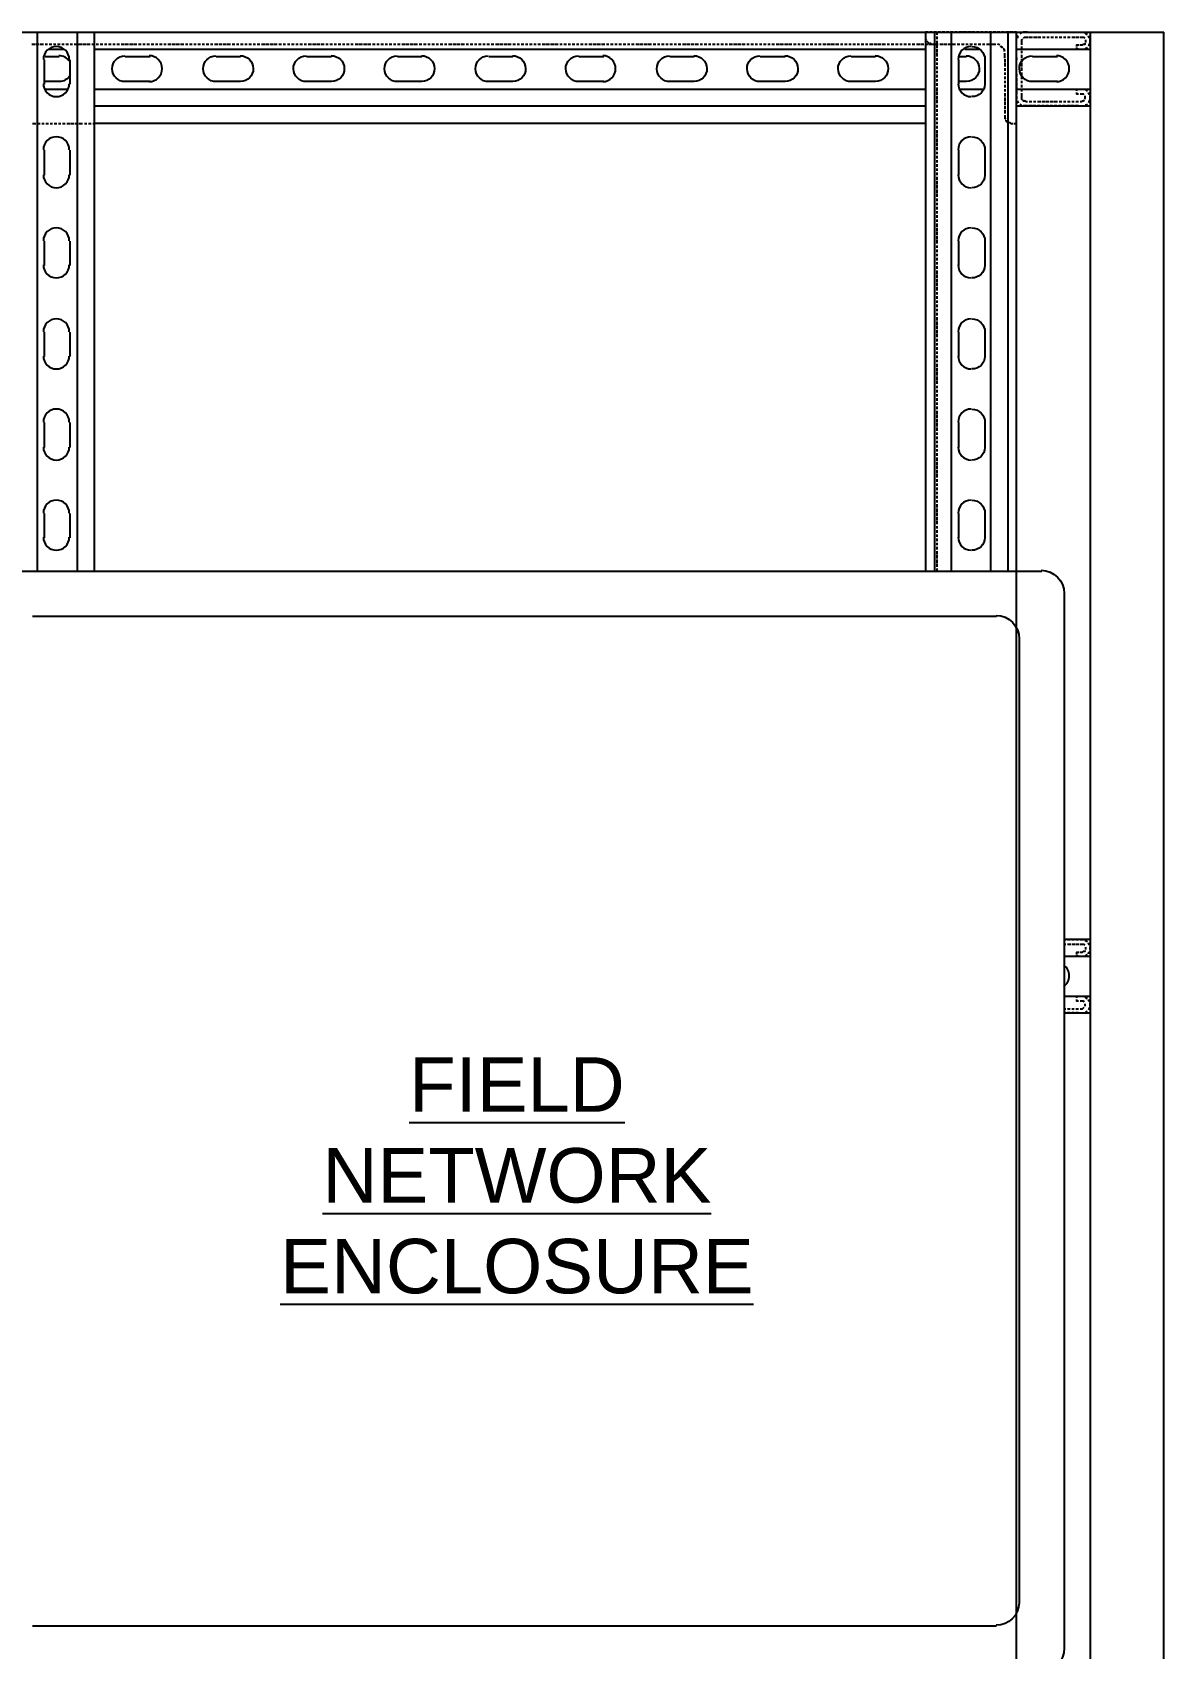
# Model space of a CAD drawing. Header units: feet. Extents: x -159 to 1687, y -48 to 1556.
# Drawn here: x 1250.86 to 1275.79, y 1051.6 to 1087.22 of the extents above; entities that cross this region are included whole.
import ezdxf

# ---------------------------------------------------------------- set-up
doc = ezdxf.new("R2010")
doc.units = ezdxf.units.FT
doc.header["$MEASUREMENT"] = 0
for name, color, linetype in [('G-ANNO-TEXT', 1, 'Continuous'), ('PDF8_LP_OBJ-Hidden', 7, 'Continuous'), ('PDF8_LP_OBJ-Misc', 7, 'Continuous')]:
    doc.layers.add(name, color=color, linetype=linetype)
doc.styles.add('NEI-A', font='arial.ttf')

msp = doc.modelspace()

# ---------------------------------------------------------------- linework, layer by layer
at = {"layer": 'PDF8_LP_OBJ-Hidden', "lineweight": 25}
for points in [[(1270.60087, 1087.22148), (1270.54564, 1087.22148), (1270.54564, 1087.16625)], [(1270.69291, 1087.22148), (1270.63769, 1087.22148)], [(1270.78496, 1087.22148), (1270.72973, 1087.22148)], [(1270.80337, 1087.16625), (1270.80337, 1087.22148)], [(1270.87701, 1087.22148), (1270.82178, 1087.22148)], [(1270.96906, 1087.22148), (1270.91383, 1087.22148)], [(1271.0611, 1087.22148), (1271.00587, 1087.22148)], [(1271.15315, 1087.22148), (1271.09792, 1087.22148)], [(1271.2452, 1087.22148), (1271.18997, 1087.22148)], [(1271.35565, 1087.22148), (1271.28202, 1087.22148)], [(1271.4477, 1087.22148), (1271.37406, 1087.22148)], [(1271.53975, 1087.22148), (1271.46611, 1087.22148)], [(1271.6318, 1087.22148), (1271.55816, 1087.22148)], [(1271.72384, 1087.22148), (1271.66861, 1087.22148)], [(1271.81589, 1087.22148), (1271.76066, 1087.22148)], [(1271.90794, 1087.22148), (1271.85271, 1087.22148)], [(1271.99998, 1087.22148), (1271.94476, 1087.22148)], [(1272.09203, 1087.22148), (1272.0368, 1087.22148)], [(1272.18408, 1087.22148), (1272.12885, 1087.22148)], [(1272.27613, 1087.22148), (1272.2209, 1087.22148)], [(1272.38658, 1087.22148), (1272.31294, 1087.22148)], [(1272.47863, 1087.22148), (1272.40499, 1087.22148)], [(1272.55227, 1087.16625), (1272.55227, 1087.22148), (1272.49704, 1087.22148)], [(1272.66272, 1087.20307), (1272.64431, 1087.20307), (1272.6259, 1087.18466)], [(1272.79159, 1087.22148), (1272.69954, 1087.22148)], [(1272.81, 1087.22148), (1272.88364, 1087.22148)], [(1272.90205, 1087.22148), (1272.97568, 1087.22148)], [(1273.0125, 1087.22148), (1273.06773, 1087.22148)], [(1273.10455, 1087.22148), (1273.15978, 1087.22148)], [(1273.1966, 1087.22148), (1273.25182, 1087.22148)], [(1273.28864, 1087.22148), (1273.34387, 1087.22148)], [(1273.38069, 1087.22148), (1273.43592, 1087.22148)], [(1273.47274, 1087.22148), (1273.52797, 1087.22148)], [(1273.56478, 1087.22148), (1273.62001, 1087.22148)], [(1273.65683, 1087.22148), (1273.73047, 1087.22148)], [(1273.74888, 1087.22148), (1273.82252, 1087.22148)], [(1273.84093, 1087.22148), (1273.91456, 1087.22148)], [(1273.93297, 1087.22148), (1274.02502, 1087.22148)], [(1274.11707, 1087.16625), (1274.08025, 1087.18466), (1274.06184, 1087.20307)], [(1250.84755, 1086.96375), (1250.92119, 1086.96375)], [(1250.9396, 1086.96375), (1251.01324, 1086.96375)], [(1251.03165, 1086.96375), (1251.10529, 1086.96375)], [(1251.1421, 1086.96375), (1251.19733, 1086.96375)], [(1251.23415, 1086.96375), (1251.28938, 1086.96375)], [(1251.3262, 1086.96375), (1251.38143, 1086.96375)], [(1251.41825, 1086.96375), (1251.47347, 1086.96375)], [(1251.51029, 1086.96375), (1251.56552, 1086.96375)], [(1251.60234, 1086.96375), (1251.65757, 1086.96375)], [(1251.69439, 1086.96375), (1251.74962, 1086.96375)], [(1251.78643, 1086.96375), (1251.86007, 1086.96375)], [(1251.87848, 1086.96375), (1251.95212, 1086.96375)], [(1251.97053, 1086.96375), (1252.04417, 1086.96375)], [(1252.06258, 1086.96375), (1252.13621, 1086.96375)], [(1252.17303, 1086.96375), (1252.22826, 1086.96375)], [(1252.26508, 1086.96375), (1252.32031, 1086.96375)], [(1252.35713, 1086.96375), (1252.41236, 1086.96375)], [(1252.44917, 1086.96375), (1252.5044, 1086.96375)], [(1252.54122, 1086.96375), (1252.59645, 1086.96375)], [(1252.63327, 1086.96375), (1252.6885, 1086.96375)], [(1252.72532, 1086.96375), (1252.78054, 1086.96375)], [(1252.81736, 1086.96375), (1252.891, 1086.96375)], [(1252.90941, 1086.96375), (1252.98305, 1086.96375)], [(1253.00146, 1086.96375), (1253.07509, 1086.96375)], [(1253.0935, 1086.96375), (1253.16714, 1086.96375)], [(1253.20396, 1086.96375), (1253.25919, 1086.96375)], [(1253.29601, 1086.96375), (1253.35124, 1086.96375)], [(1253.38805, 1086.96375), (1253.44328, 1086.96375)], [(1253.4801, 1086.96375), (1253.53533, 1086.96375)], [(1253.57215, 1086.96375), (1253.62738, 1086.96375)], [(1253.6642, 1086.96375), (1253.71942, 1086.96375)], [(1253.75624, 1086.96375), (1253.81147, 1086.96375)], [(1253.84829, 1086.96375), (1253.92193, 1086.96375)], [(1253.94034, 1086.96375), (1254.01398, 1086.96375)], [(1254.03238, 1086.96375), (1254.10602, 1086.96375)], [(1254.12443, 1086.96375), (1254.19807, 1086.96375)], [(1254.23489, 1086.96375), (1254.29012, 1086.96375)], [(1254.32694, 1086.96375), (1254.38216, 1086.96375)], [(1254.41898, 1086.96375), (1254.47421, 1086.96375)], [(1254.51103, 1086.96375), (1254.56626, 1086.96375)], [(1254.60308, 1086.96375), (1254.65831, 1086.96375)], [(1254.69512, 1086.96375), (1254.75035, 1086.96375)], [(1254.78717, 1086.96375), (1254.8424, 1086.96375)], [(1254.87922, 1086.96375), (1254.95286, 1086.96375)], [(1254.97127, 1086.96375), (1255.0449, 1086.96375)], [(1255.06331, 1086.96375), (1255.13695, 1086.96375)], [(1255.15536, 1086.96375), (1255.229, 1086.96375)], [(1255.26582, 1086.96375), (1255.32104, 1086.96375)], [(1255.35786, 1086.96375), (1255.41309, 1086.96375)], [(1255.44991, 1086.96375), (1255.50514, 1086.96375)], [(1255.54196, 1086.96375), (1255.59719, 1086.96375)], [(1255.634, 1086.96375), (1255.68923, 1086.96375)], [(1255.72605, 1086.96375), (1255.78128, 1086.96375)], [(1255.8181, 1086.96375), (1255.87333, 1086.96375)], [(1255.91015, 1086.96375), (1255.98378, 1086.96375)], [(1256.00219, 1086.96375), (1256.07583, 1086.96375)], [(1256.09424, 1086.96375), (1256.16788, 1086.96375)], [(1256.18629, 1086.96375), (1256.25993, 1086.96375)], [(1256.29674, 1086.96375), (1256.35197, 1086.96375)], [(1256.38879, 1086.96375), (1256.44402, 1086.96375)], [(1256.48084, 1086.96375), (1256.53607, 1086.96375)], [(1256.57289, 1086.96375), (1256.62811, 1086.96375)], [(1256.66493, 1086.96375), (1256.72016, 1086.96375)], [(1256.75698, 1086.96375), (1256.81221, 1086.96375)], [(1256.84903, 1086.96375), (1256.90426, 1086.96375)], [(1256.94107, 1086.96375), (1257.01471, 1086.96375)], [(1257.03312, 1086.96375), (1257.10676, 1086.96375)], [(1257.12517, 1086.96375), (1257.19881, 1086.96375)], [(1257.21722, 1086.96375), (1257.29085, 1086.96375)], [(1257.32767, 1086.96375), (1257.3829, 1086.96375)], [(1257.41972, 1086.96375), (1257.47495, 1086.96375)], [(1257.51177, 1086.96375), (1257.56699, 1086.96375)], [(1257.60381, 1086.96375), (1257.65904, 1086.96375)], [(1257.69586, 1086.96375), (1257.75109, 1086.96375)], [(1257.78791, 1086.96375), (1257.84314, 1086.96375)], [(1257.87995, 1086.96375), (1257.93518, 1086.96375)], [(1257.972, 1086.96375), (1258.04564, 1086.96375)], [(1258.06405, 1086.96375), (1258.13769, 1086.96375)], [(1258.1561, 1086.96375), (1258.22973, 1086.96375)], [(1258.24814, 1086.96375), (1258.32178, 1086.96375)], [(1258.3586, 1086.96375), (1258.41383, 1086.96375)], [(1258.45065, 1086.96375), (1258.50588, 1086.96375)], [(1258.54269, 1086.96375), (1258.59792, 1086.96375)], [(1258.63474, 1086.96375), (1258.68997, 1086.96375)], [(1258.72679, 1086.96375), (1258.78202, 1086.96375)], [(1258.81884, 1086.96375), (1258.87406, 1086.96375)], [(1258.91088, 1086.96375), (1258.96611, 1086.96375)], [(1259.00293, 1086.96375), (1259.07657, 1086.96375)], [(1259.09498, 1086.96375), (1259.16861, 1086.96375)], [(1259.18702, 1086.96375), (1259.26066, 1086.96375)], [(1259.27907, 1086.96375), (1259.35271, 1086.96375)], [(1259.38953, 1086.96375), (1259.44476, 1086.96375)], [(1259.48157, 1086.96375), (1259.5368, 1086.96375)], [(1259.57362, 1086.96375), (1259.62885, 1086.96375)], [(1259.66567, 1086.96375), (1259.7209, 1086.96375)], [(1259.75772, 1086.96375), (1259.81294, 1086.96375)], [(1259.84976, 1086.96375), (1259.90499, 1086.96375)], [(1259.94181, 1086.96375), (1259.99704, 1086.96375)], [(1260.03386, 1086.96375), (1260.10749, 1086.96375)], [(1260.1259, 1086.96375), (1260.19954, 1086.96375)], [(1260.21795, 1086.96375), (1260.29159, 1086.96375)], [(1260.31, 1086.96375), (1260.38364, 1086.96375)], [(1260.42046, 1086.96375), (1260.47568, 1086.96375)], [(1260.5125, 1086.96375), (1260.56773, 1086.96375)], [(1260.60455, 1086.96375), (1260.65978, 1086.96375)], [(1260.6966, 1086.96375), (1260.75182, 1086.96375)], [(1260.78864, 1086.96375), (1260.84387, 1086.96375)], [(1260.88069, 1086.96375), (1260.93592, 1086.96375)], [(1260.97274, 1086.96375), (1261.02797, 1086.96375)], [(1261.06479, 1086.96375), (1261.13842, 1086.96375)], [(1261.15683, 1086.96375), (1261.23047, 1086.96375)], [(1261.24888, 1086.96375), (1261.32252, 1086.96375)], [(1261.34093, 1086.96375), (1261.41456, 1086.96375)], [(1261.45138, 1086.96375), (1261.50661, 1086.96375)], [(1261.54343, 1086.96375), (1261.59866, 1086.96375)], [(1261.63548, 1086.96375), (1261.69071, 1086.96375)], [(1261.72752, 1086.96375), (1261.78275, 1086.96375)], [(1261.81957, 1086.96375), (1261.8748, 1086.96375)], [(1261.91162, 1086.96375), (1261.96685, 1086.96375)], [(1262.00367, 1086.96375), (1262.05889, 1086.96375)], [(1262.09571, 1086.96375), (1262.16935, 1086.96375)], [(1262.18776, 1086.96375), (1262.2614, 1086.96375)], [(1262.27981, 1086.96375), (1262.35344, 1086.96375)], [(1262.37185, 1086.96375), (1262.44549, 1086.96375)], [(1262.48231, 1086.96375), (1262.53754, 1086.96375)], [(1262.57436, 1086.96375), (1262.62959, 1086.96375)], [(1262.66641, 1086.96375), (1262.72163, 1086.96375)], [(1262.75845, 1086.96375), (1262.81368, 1086.96375)], [(1262.8505, 1086.96375), (1262.90573, 1086.96375)], [(1262.94255, 1086.96375), (1262.99777, 1086.96375)], [(1263.03459, 1086.96375), (1263.08982, 1086.96375)], [(1263.12664, 1086.96375), (1263.20028, 1086.96375)], [(1263.21869, 1086.96375), (1263.29233, 1086.96375)], [(1263.31073, 1086.96375), (1263.38437, 1086.96375)], [(1263.40278, 1086.96375), (1263.47642, 1086.96375)], [(1263.51324, 1086.96375), (1263.56847, 1086.96375)], [(1263.60529, 1086.96375), (1263.66051, 1086.96375)], [(1263.69733, 1086.96375), (1263.75256, 1086.96375)], [(1263.78938, 1086.96375), (1263.84461, 1086.96375)], [(1263.88143, 1086.96375), (1263.93666, 1086.96375)], [(1263.97347, 1086.96375), (1264.0287, 1086.96375)], [(1264.06552, 1086.96375), (1264.12075, 1086.96375)], [(1264.15757, 1086.96375), (1264.23121, 1086.96375)], [(1264.24962, 1086.96375), (1264.32325, 1086.96375)], [(1264.34166, 1086.96375), (1264.4153, 1086.96375)], [(1264.43371, 1086.96375), (1264.50735, 1086.96375)], [(1264.54417, 1086.96375), (1264.59939, 1086.96375)], [(1264.63621, 1086.96375), (1264.69144, 1086.96375)], [(1264.72826, 1086.96375), (1264.78349, 1086.96375)], [(1264.82031, 1086.96375), (1264.87554, 1086.96375)], [(1264.91235, 1086.96375), (1264.96758, 1086.96375)], [(1265.0044, 1086.96375), (1265.05963, 1086.96375)], [(1265.09645, 1086.96375), (1265.15168, 1086.96375)], [(1265.1885, 1086.96375), (1265.26213, 1086.96375)], [(1265.28054, 1086.96375), (1265.35418, 1086.96375)], [(1265.37259, 1086.96375), (1265.44623, 1086.96375)], [(1265.46464, 1086.96375), (1265.53828, 1086.96375)], [(1265.57509, 1086.96375), (1265.63032, 1086.96375)], [(1265.66714, 1086.96375), (1265.72237, 1086.96375)], [(1265.75919, 1086.96375), (1265.81442, 1086.96375)], [(1265.85124, 1086.96375), (1265.90646, 1086.96375)], [(1265.94328, 1086.96375), (1265.99851, 1086.96375)], [(1266.03533, 1086.96375), (1266.09056, 1086.96375)], [(1266.12738, 1086.96375), (1266.18261, 1086.96375)], [(1266.21942, 1086.96375), (1266.29306, 1086.96375)], [(1266.31147, 1086.96375), (1266.38511, 1086.96375)], [(1266.40352, 1086.96375), (1266.47716, 1086.96375)], [(1266.49557, 1086.96375), (1266.5692, 1086.96375)], [(1266.60602, 1086.96375), (1266.66125, 1086.96375)], [(1266.69807, 1086.96375), (1266.7533, 1086.96375)], [(1266.79012, 1086.96375), (1266.84534, 1086.96375)], [(1266.88216, 1086.96375), (1266.93739, 1086.96375)], [(1266.97421, 1086.96375), (1267.02944, 1086.96375)], [(1267.06626, 1086.96375), (1267.12149, 1086.96375)], [(1267.1583, 1086.96375), (1267.21353, 1086.96375)], [(1267.25035, 1086.96375), (1267.32399, 1086.96375)], [(1267.3424, 1086.96375), (1267.41604, 1086.96375)], [(1267.43445, 1086.96375), (1267.50808, 1086.96375)], [(1267.52649, 1086.96375), (1267.60013, 1086.96375)], [(1267.63695, 1086.96375), (1267.69218, 1086.96375)], [(1267.729, 1086.96375), (1267.78423, 1086.96375)], [(1267.82104, 1086.96375), (1267.87627, 1086.96375)], [(1267.91309, 1086.96375), (1267.96832, 1086.96375)], [(1268.00514, 1086.96375), (1268.06037, 1086.96375)], [(1268.09719, 1086.96375), (1268.15241, 1086.96375)], [(1268.18923, 1086.96375), (1268.24446, 1086.96375)], [(1268.28128, 1086.96375), (1268.35492, 1086.96375)], [(1268.37333, 1086.96375), (1268.44696, 1086.96375)], [(1268.46537, 1086.96375), (1268.53901, 1086.96375)], [(1268.55742, 1086.96375), (1268.63106, 1086.96375)], [(1268.66788, 1086.96375), (1268.72311, 1086.96375)], [(1268.75992, 1086.96375), (1268.81515, 1086.96375)], [(1268.85197, 1086.96375), (1268.9072, 1086.96375)], [(1268.94402, 1086.96375), (1268.99925, 1086.96375)], [(1269.03607, 1086.96375), (1269.09129, 1086.96375)], [(1269.12811, 1086.96375), (1269.18334, 1086.96375)], [(1269.22016, 1086.96375), (1269.27539, 1086.96375)], [(1269.31221, 1086.96375), (1269.38585, 1086.96375)], [(1269.40425, 1086.96375), (1269.47789, 1086.96375)], [(1269.4963, 1086.96375), (1269.56994, 1086.96375)], [(1269.58835, 1086.96375), (1269.66199, 1086.96375)], [(1269.69881, 1086.96375), (1269.75403, 1086.96375)], [(1269.79085, 1086.96375), (1269.84608, 1086.96375)], [(1269.8829, 1086.96375), (1269.93813, 1086.96375)], [(1269.97495, 1086.96375), (1270.03018, 1086.96375)], [(1270.06699, 1086.96375), (1270.12222, 1086.96375)], [(1270.15904, 1086.96375), (1270.21427, 1086.96375)], [(1270.25109, 1086.96375), (1270.30632, 1086.96375)], [(1270.34314, 1086.96375), (1270.41677, 1086.96375)], [(1270.43518, 1086.96375), (1270.50882, 1086.96375)], [(1270.52723, 1086.96375), (1270.60087, 1086.96375)], [(1270.54564, 1087.14785), (1270.54564, 1087.07421), (1270.56405, 1087.0558)], [(1270.56405, 1087.03739), (1270.58246, 1087.01898), (1270.60087, 1087.00057), (1270.61928, 1086.98216)], [(1270.61928, 1086.96375), (1270.72973, 1086.96375)], [(1270.63769, 1086.98216), (1270.6561, 1086.98216), (1270.67451, 1086.96375)], [(1270.76655, 1086.96375), (1270.82178, 1086.96375)], [(1270.80337, 1087.07421), (1270.80337, 1087.12944)], [(1270.80337, 1086.96375), (1270.80337, 1087.03739)], [(1270.80337, 1086.8717), (1270.80337, 1086.94534)], [(1270.80337, 1086.77966), (1270.80337, 1086.85329)], [(1270.8586, 1086.96375), (1270.93224, 1086.96375)], [(1270.95065, 1086.96375), (1271.02428, 1086.96375)], [(1271.04269, 1086.96375), (1271.11633, 1086.96375)], [(1271.13474, 1086.96375), (1271.20838, 1086.96375)], [(1271.2452, 1086.96375), (1271.30043, 1086.96375)], [(1271.33724, 1086.96375), (1271.39247, 1086.96375)], [(1271.42929, 1086.96375), (1271.48452, 1086.96375)], [(1271.52134, 1086.96375), (1271.57657, 1086.96375)], [(1271.61339, 1086.96375), (1271.66861, 1086.96375)], [(1271.70543, 1086.96375), (1271.76066, 1086.96375)], [(1271.79748, 1086.96375), (1271.85271, 1086.96375)], [(1271.88953, 1086.96375), (1271.96316, 1086.96375)], [(1271.98157, 1086.96375), (1272.09203, 1086.96375)], [(1272.18408, 1086.94534), (1272.12885, 1086.96375)], [(1272.23931, 1086.8717), (1272.23931, 1086.89011), (1272.20249, 1086.90852), (1272.20249, 1086.92693)], [(1272.29453, 1086.79807), (1272.27613, 1086.85329), (1272.25772, 1086.85329)], [(1272.55227, 1086.98216), (1272.55227, 1087.14785)], [(1272.55227, 1086.89011), (1272.55227, 1086.96375)], [(1272.55227, 1086.79807), (1272.55227, 1086.85329)], [(1272.58909, 1087.14785), (1272.57068, 1087.12944), (1272.57068, 1087.09262)], [(1272.68113, 1087.07421), (1272.66272, 1087.0558), (1272.66272, 1086.94534)], [(1272.66272, 1086.90852), (1272.66272, 1086.85329)], [(1272.81, 1087.11103), (1272.71795, 1087.11103), (1272.69954, 1087.09262)], [(1272.90205, 1087.11103), (1272.82841, 1087.11103)], [(1272.99409, 1087.11103), (1272.92045, 1087.11103)], [(1273.08614, 1087.11103), (1273.0125, 1087.11103)], [(1273.17819, 1087.11103), (1273.12296, 1087.11103)], [(1273.27023, 1087.11103), (1273.21501, 1087.11103)], [(1273.36228, 1087.11103), (1273.30705, 1087.11103)], [(1273.45433, 1087.11103), (1273.3991, 1087.11103)], [(1273.54638, 1087.11103), (1273.49115, 1087.11103)], [(1273.63842, 1087.11103), (1273.58319, 1087.11103)], [(1273.73047, 1087.11103), (1273.67524, 1087.11103)], [(1273.84093, 1087.11103), (1273.76729, 1087.11103)], [(1273.93297, 1087.11103), (1273.85934, 1087.11103)], [(1273.87774, 1086.90852), (1273.87774, 1086.94534), (1273.93297, 1086.94534)], [(1273.91456, 1086.85329), (1273.87774, 1086.85329), (1273.87774, 1086.89011)], [(1274.06184, 1087.09262), (1274.04343, 1087.11103), (1273.95138, 1087.11103)], [(1273.95138, 1086.94534), (1274.00661, 1086.94534), (1274.02502, 1086.96375), (1274.06184, 1086.96375), (1274.06184, 1086.98216)], [(1273.95138, 1086.85329), (1274.02502, 1086.85329)], [(1274.06184, 1086.85329), (1274.08025, 1086.8717), (1274.11707, 1086.89011)], [(1274.08025, 1087.00057), (1274.08025, 1087.0558)], [(1274.1723, 1087.09262), (1274.15389, 1087.11103), (1274.13548, 1087.14785)], [(1274.13548, 1086.92693), (1274.15389, 1086.94534), (1274.1723, 1086.98216)], [(1274.1723, 1087.00057), (1274.1723, 1087.07421)], [(1270.80337, 1086.68761), (1270.80337, 1086.76125)], [(1270.80337, 1086.59556), (1270.80337, 1086.65079)], [(1270.80337, 1086.50352), (1270.80337, 1086.55874)], [(1272.29453, 1086.65079), (1272.29453, 1086.76125)], [(1272.29453, 1086.63238), (1272.29453, 1086.55874)], [(1272.29453, 1086.54033), (1272.29453, 1086.4667)], [(1272.55227, 1086.70602), (1272.55227, 1086.76125)], [(1272.55227, 1086.6692), (1272.55227, 1086.61397)], [(1272.55227, 1086.52192), (1272.55227, 1086.57715)], [(1272.55227, 1086.42988), (1272.55227, 1086.48511)], [(1272.66272, 1086.81648), (1272.66272, 1086.76125)], [(1272.66272, 1086.72443), (1272.66272, 1086.65079)], [(1272.66272, 1086.63238), (1272.66272, 1086.55874)], [(1272.66272, 1086.54033), (1272.66272, 1086.4667)], [(1270.80337, 1086.41147), (1270.80337, 1086.4667)], [(1270.80337, 1086.31942), (1270.80337, 1086.37465)], [(1270.80337, 1086.22737), (1270.80337, 1086.2826)], [(1270.80337, 1086.13533), (1270.80337, 1086.19056)], [(1272.29453, 1086.42988), (1272.29453, 1086.37465)], [(1272.29453, 1086.33783), (1272.29453, 1086.2826)], [(1272.29453, 1086.24578), (1272.29453, 1086.19056)], [(1272.29453, 1086.15374), (1272.29453, 1086.09851)], [(1272.55227, 1086.33783), (1272.55227, 1086.39306)], [(1272.55227, 1086.30101), (1272.55227, 1086.24578)], [(1272.55227, 1086.20896), (1272.55227, 1086.13533)], [(1272.66272, 1086.44829), (1272.66272, 1086.37465)], [(1272.66272, 1086.33783), (1272.66272, 1086.2826)], [(1272.66272, 1086.24578), (1272.66272, 1086.19056)], [(1272.66272, 1086.15374), (1272.66272, 1086.09851)], [(1270.80337, 1086.04328), (1270.80337, 1086.09851)], [(1270.80337, 1085.93282), (1270.80337, 1086.00646)], [(1270.80337, 1085.84078), (1270.80337, 1085.91441)], [(1270.80337, 1085.74873), (1270.80337, 1085.82237)], [(1272.29453, 1086.06169), (1272.29453, 1086.00646)], [(1272.29453, 1085.96964), (1272.29453, 1085.91441)], [(1272.29453, 1085.87759), (1272.29453, 1085.80396)], [(1272.29453, 1085.78555), (1272.29453, 1085.71191)], [(1272.55227, 1086.11692), (1272.55227, 1086.04328)], [(1272.55227, 1086.02487), (1272.55227, 1085.95123)], [(1272.55227, 1085.93282), (1272.55227, 1085.85919)], [(1272.55227, 1085.82237), (1272.55227, 1085.74873)], [(1272.66272, 1086.06169), (1272.66272, 1086.00646)], [(1272.66272, 1085.96964), (1272.66272, 1085.91441)], [(1272.66272, 1085.87759), (1272.66272, 1085.74873), (1272.68113, 1085.74873)], [(1273.87774, 1085.93282), (1273.87774, 1085.96964), (1273.91456, 1085.96964)], [(1273.91456, 1085.85919), (1273.87774, 1085.85919), (1273.87774, 1085.896)], [(1273.95138, 1085.96964), (1274.02502, 1085.96964)], [(1274.04343, 1085.84078), (1274.02502, 1085.85919), (1273.95138, 1085.85919)], [(1274.11707, 1085.91441), (1274.08025, 1085.95123), (1274.06184, 1085.95123)], [(1274.06184, 1085.74873), (1274.06184, 1085.82237)], [(1274.1723, 1085.84078), (1274.15389, 1085.85919), (1274.13548, 1085.896)], [(1274.1723, 1085.74873), (1274.1723, 1085.82237)], [(1270.80337, 1085.65668), (1270.80337, 1085.73032)], [(1270.80337, 1085.56463), (1270.80337, 1085.61986)], [(1270.80337, 1085.47259), (1270.80337, 1085.52782)], [(1270.80337, 1085.38054), (1270.80337, 1085.43577)], [(1272.29453, 1085.6935), (1272.29453, 1085.61986)], [(1272.29453, 1085.60145), (1272.29453, 1085.52782)], [(1272.29453, 1085.50941), (1272.29453, 1085.43577)], [(1272.55227, 1085.67509), (1272.55227, 1085.73032)], [(1272.55227, 1085.58304), (1272.55227, 1085.63827)], [(1272.55227, 1085.491), (1272.55227, 1085.54623)], [(1272.55227, 1085.39895), (1272.55227, 1085.45418)], [(1272.57068, 1085.71191), (1272.57068, 1085.6935), (1272.58909, 1085.65668)], [(1272.6259, 1085.63827), (1272.64431, 1085.61986), (1272.66272, 1085.60145)], [(1272.69954, 1085.73032), (1272.69954, 1085.71191), (1272.73636, 1085.71191), (1272.75477, 1085.6935), (1272.79159, 1085.6935)], [(1272.79159, 1085.60145), (1272.69954, 1085.60145)], [(1272.88364, 1085.60145), (1272.81, 1085.60145)], [(1272.82841, 1085.6935), (1272.88364, 1085.6935)], [(1272.97568, 1085.60145), (1272.90205, 1085.60145)], [(1272.92045, 1085.6935), (1272.97568, 1085.6935)], [(1273.0125, 1085.6935), (1273.08614, 1085.6935)], [(1273.06773, 1085.60145), (1273.0125, 1085.60145)], [(1273.10455, 1085.6935), (1273.17819, 1085.6935)], [(1273.15978, 1085.60145), (1273.10455, 1085.60145)], [(1273.1966, 1085.6935), (1273.27023, 1085.6935)], [(1273.25182, 1085.60145), (1273.1966, 1085.60145)], [(1273.28864, 1085.6935), (1273.36228, 1085.6935)], [(1273.34387, 1085.60145), (1273.28864, 1085.60145)], [(1273.38069, 1085.6935), (1273.45433, 1085.6935)], [(1273.43592, 1085.60145), (1273.38069, 1085.60145)], [(1273.52797, 1085.60145), (1273.47274, 1085.60145)], [(1273.49115, 1085.6935), (1273.54638, 1085.6935)], [(1273.62001, 1085.60145), (1273.56478, 1085.60145)], [(1273.58319, 1085.6935), (1273.63842, 1085.6935)], [(1273.73047, 1085.60145), (1273.65683, 1085.60145)], [(1273.67524, 1085.6935), (1273.73047, 1085.6935)], [(1273.82252, 1085.60145), (1273.74888, 1085.60145)], [(1273.76729, 1085.6935), (1273.82252, 1085.6935)], [(1273.91456, 1085.60145), (1273.84093, 1085.60145)], [(1273.85934, 1085.6935), (1273.91456, 1085.6935)], [(1273.93297, 1085.60145), (1274.02502, 1085.60145)], [(1273.95138, 1085.6935), (1273.9882, 1085.6935), (1274.00661, 1085.71191), (1274.02502, 1085.71191), (1274.04343, 1085.73032)], [(1274.06184, 1085.61986), (1274.08025, 1085.61986), (1274.11707, 1085.63827)], [(1274.13548, 1085.67509), (1274.15389, 1085.6935), (1274.1723, 1085.73032)], [(1250.86596, 1085.21486), (1250.9396, 1085.21486)], [(1250.97642, 1085.21486), (1251.03165, 1085.21486)], [(1251.06847, 1085.21486), (1251.1237, 1085.21486)], [(1251.16051, 1085.21486), (1251.21574, 1085.21486)], [(1251.25256, 1085.21486), (1251.30779, 1085.21486)], [(1251.34461, 1085.21486), (1251.39984, 1085.21486)], [(1251.43666, 1085.21486), (1251.49188, 1085.21486)], [(1251.5287, 1085.21486), (1251.58393, 1085.21486)], [(1251.62075, 1085.21486), (1251.69439, 1085.21486)], [(1251.7128, 1085.21486), (1251.78643, 1085.21486)], [(1251.80484, 1085.21486), (1251.87848, 1085.21486)], [(1251.89689, 1085.21486), (1251.97053, 1085.21486)], [(1252.00735, 1085.21486), (1252.06258, 1085.21486)], [(1252.0994, 1085.21486), (1252.15462, 1085.21486)], [(1252.19144, 1085.21486), (1252.22826, 1085.21486)], [(1270.80337, 1085.28849), (1270.80337, 1085.34372)], [(1270.80337, 1085.19645), (1270.80337, 1085.25167)], [(1270.80337, 1085.1044), (1270.80337, 1085.15963)], [(1270.80337, 1084.99394), (1270.80337, 1085.06758)], [(1272.29453, 1085.39895), (1272.29453, 1085.32531), (1272.31294, 1085.3069)], [(1272.31294, 1085.28849), (1272.31294, 1085.27008), (1272.34976, 1085.23326), (1272.36817, 1085.23326)], [(1272.38658, 1085.23326), (1272.40499, 1085.23326), (1272.4234, 1085.21486), (1272.47863, 1085.21486)], [(1272.49704, 1085.21486), (1272.55227, 1085.21486), (1272.55227, 1085.27008)], [(1272.55227, 1085.3069), (1272.55227, 1085.36213)], [(1270.80337, 1084.9019), (1270.80337, 1084.97553)], [(1270.80337, 1084.80985), (1270.80337, 1084.88349)], [(1270.80337, 1084.7178), (1270.80337, 1084.79144)], [(1270.80337, 1084.62575), (1270.80337, 1084.69939)], [(1270.80337, 1084.53371), (1270.80337, 1084.58894)], [(1270.80337, 1084.44166), (1270.80337, 1084.49689)], [(1270.80337, 1084.34961), (1270.80337, 1084.40484)], [(1270.80337, 1084.25757), (1270.80337, 1084.31279)], [(1270.80337, 1084.16552), (1270.80337, 1084.22075)], [(1270.80337, 1084.07347), (1270.80337, 1084.1287)], [(1270.80337, 1083.96301), (1270.80337, 1084.03665)], [(1270.80337, 1083.87097), (1270.80337, 1083.94461)], [(1270.80337, 1083.77892), (1270.80337, 1083.85256)], [(1270.80337, 1083.68687), (1270.80337, 1083.76051)], [(1270.80337, 1083.59483), (1270.80337, 1083.66846)], [(1270.80337, 1083.50278), (1270.80337, 1083.55801)], [(1270.80337, 1083.41073), (1270.80337, 1083.46596)], [(1270.80337, 1083.31868), (1270.80337, 1083.37391)], [(1270.80337, 1083.22664), (1270.80337, 1083.28187)], [(1270.80337, 1083.13459), (1270.80337, 1083.18982)], [(1270.80337, 1083.04254), (1270.80337, 1083.09777)], [(1270.80337, 1082.93209), (1270.80337, 1083.00572)], [(1270.80337, 1082.84004), (1270.80337, 1082.91368)], [(1270.80337, 1082.74799), (1270.80337, 1082.82163)], [(1270.80337, 1082.65595), (1270.80337, 1082.72958)], [(1270.80337, 1082.5639), (1270.80337, 1082.63754)], [(1270.80337, 1082.47185), (1270.80337, 1082.52708)], [(1270.80337, 1082.3798), (1270.80337, 1082.43503)], [(1270.80337, 1082.28776), (1270.80337, 1082.34299)], [(1270.80337, 1082.19571), (1270.80337, 1082.25094)], [(1270.80337, 1082.10366), (1270.80337, 1082.15889)], [(1270.80337, 1082.01162), (1270.80337, 1082.06684)], [(1270.80337, 1081.90116), (1270.80337, 1081.9748)], [(1270.80337, 1081.80911), (1270.80337, 1081.88275)], [(1270.80337, 1081.71706), (1270.80337, 1081.7907)], [(1270.80337, 1081.62502), (1270.80337, 1081.69866)], [(1270.80337, 1081.53297), (1270.80337, 1081.60661)], [(1270.80337, 1081.44092), (1270.80337, 1081.49615)], [(1270.80337, 1081.34888), (1270.80337, 1081.4041)], [(1270.80337, 1081.25683), (1270.80337, 1081.31206)], [(1270.80337, 1081.16478), (1270.80337, 1081.22001)], [(1270.80337, 1081.07273), (1270.80337, 1081.12796)], [(1270.80337, 1080.98069), (1270.80337, 1081.03592)], [(1270.80337, 1080.87023), (1270.80337, 1080.94387)], [(1270.80337, 1080.77818), (1270.80337, 1080.85182)], [(1270.80337, 1080.68614), (1270.80337, 1080.75977)], [(1270.80337, 1080.59409), (1270.80337, 1080.66773)], [(1270.80337, 1080.50204), (1270.80337, 1080.57568)], [(1270.80337, 1080.41), (1270.80337, 1080.46522)], [(1270.80337, 1080.31795), (1270.80337, 1080.37318)], [(1270.80337, 1080.2259), (1270.80337, 1080.28113)], [(1270.80337, 1080.13385), (1270.80337, 1080.18908)], [(1270.80337, 1080.04181), (1270.80337, 1080.09704)], [(1270.80337, 1079.94976), (1270.80337, 1080.00499)], [(1270.80337, 1079.8393), (1270.80337, 1079.91294)], [(1270.80337, 1079.74726), (1270.80337, 1079.82089)], [(1270.80337, 1079.65521), (1270.80337, 1079.72885)], [(1270.80337, 1079.56316), (1270.80337, 1079.6368)], [(1270.80337, 1079.47111), (1270.80337, 1079.54475)], [(1270.80337, 1079.37907), (1270.80337, 1079.4343)], [(1270.80337, 1079.28702), (1270.80337, 1079.34225)], [(1270.80337, 1079.19497), (1270.80337, 1079.2502)], [(1270.80337, 1079.10293), (1270.80337, 1079.15815)], [(1270.80337, 1079.01088), (1270.80337, 1079.06611)], [(1270.80337, 1078.91883), (1270.80337, 1078.97406)], [(1270.80337, 1078.80838), (1270.80337, 1078.88201)], [(1270.80337, 1078.71633), (1270.80337, 1078.78997)], [(1270.80337, 1078.62428), (1270.80337, 1078.69792)], [(1270.80337, 1078.53223), (1270.80337, 1078.60587)], [(1270.80337, 1078.44019), (1270.80337, 1078.51382)], [(1270.80337, 1078.34814), (1270.80337, 1078.40337)], [(1270.80337, 1078.25609), (1270.80337, 1078.31132)], [(1270.80337, 1078.16405), (1270.80337, 1078.21927)], [(1270.80337, 1078.072), (1270.80337, 1078.12723)], [(1270.80337, 1077.97995), (1270.80337, 1078.03518)], [(1270.80337, 1077.8879), (1270.80337, 1077.94313)], [(1270.80337, 1077.77745), (1270.80337, 1077.85109)], [(1270.80337, 1077.6854), (1270.80337, 1077.75904)], [(1270.80337, 1077.59335), (1270.80337, 1077.66699)], [(1270.80337, 1077.50131), (1270.80337, 1077.57494)], [(1270.80337, 1077.40926), (1270.80337, 1077.4829)], [(1270.80337, 1077.31721), (1270.80337, 1077.37244)], [(1270.80337, 1077.22517), (1270.80337, 1077.28039)], [(1270.80337, 1077.13312), (1270.80337, 1077.18835)], [(1270.80337, 1077.04107), (1270.80337, 1077.0963)], [(1270.80337, 1076.94902), (1270.80337, 1077.00425)], [(1270.80337, 1076.85698), (1270.80337, 1076.9122)], [(1270.80337, 1076.74652), (1270.80337, 1076.82016)], [(1270.80337, 1076.65447), (1270.80337, 1076.72811)], [(1270.80337, 1076.56243), (1270.80337, 1076.63606)], [(1270.80337, 1076.47038), (1270.80337, 1076.54402)], [(1270.80337, 1076.37833), (1270.80337, 1076.45197)], [(1270.80337, 1076.28628), (1270.80337, 1076.34151)], [(1270.80337, 1076.19424), (1270.80337, 1076.24947)], [(1270.80337, 1076.10219), (1270.80337, 1076.15742)], [(1270.80337, 1076.01014), (1270.80337, 1076.06537)], [(1270.80337, 1075.9181), (1270.80337, 1075.97332)], [(1270.80337, 1075.82605), (1270.80337, 1075.88128)], [(1270.80337, 1075.71559), (1270.80337, 1075.78923)], [(1270.80337, 1075.62355), (1270.80337, 1075.69718)], [(1270.80337, 1075.5315), (1270.80337, 1075.60514)], [(1270.80337, 1075.43945), (1270.80337, 1075.51309)], [(1270.80337, 1075.3474), (1270.80337, 1075.40263)], [(1273.6016, 1067.22885), (1273.63842, 1067.22885)], [(1273.63842, 1067.11839), (1273.6016, 1067.11839)], [(1273.67524, 1067.22885), (1273.73047, 1067.22885)], [(1273.74888, 1067.11839), (1273.67524, 1067.11839)], [(1273.76729, 1067.22885), (1273.82252, 1067.22885)], [(1273.84093, 1067.11839), (1273.76729, 1067.11839)], [(1273.85934, 1067.22885), (1273.91456, 1067.22885)], [(1273.93297, 1067.11839), (1273.85934, 1067.11839)], [(1273.87774, 1066.91589), (1273.87774, 1066.95271), (1273.93297, 1066.95271)], [(1273.91456, 1066.86066), (1273.87774, 1066.86066), (1273.87774, 1066.89748)], [(1273.95138, 1067.22885), (1274.02502, 1067.22885)], [(1274.06184, 1067.09998), (1274.04343, 1067.11839), (1273.95138, 1067.11839)], [(1273.95138, 1066.95271), (1274.00661, 1066.95271), (1274.02502, 1066.97112), (1274.06184, 1066.97112), (1274.06184, 1066.98952)], [(1274.11707, 1067.17362), (1274.08025, 1067.19203), (1274.06184, 1067.21044)], [(1274.06184, 1066.86066), (1274.08025, 1066.87907), (1274.11707, 1066.89748)], [(1274.08025, 1067.00793), (1274.08025, 1067.06316)], [(1274.1723, 1067.09998), (1274.15389, 1067.11839), (1274.13548, 1067.15521)], [(1274.13548, 1066.91589), (1274.13548, 1066.9343), (1274.1723, 1066.97112)], [(1274.1723, 1067.00793), (1274.1723, 1067.06316)], [(1273.95138, 1066.86066), (1274.02502, 1066.86066)], [(1273.87774, 1065.94019), (1273.87774, 1065.97701), (1273.91456, 1065.97701)], [(1273.91456, 1065.86655), (1273.87774, 1065.86655), (1273.87774, 1065.90337)], [(1273.95138, 1065.97701), (1274.02502, 1065.97701)], [(1274.04343, 1065.84814), (1274.02502, 1065.86655), (1273.95138, 1065.86655)], [(1274.11707, 1065.92178), (1274.08025, 1065.94019), (1274.06184, 1065.9586)], [(1274.1723, 1065.84814), (1274.15389, 1065.86655), (1274.13548, 1065.90337)], [(1274.1723, 1065.75609), (1274.1723, 1065.82973)], [(1273.6016, 1065.70086), (1273.63842, 1065.70086)], [(1273.63842, 1065.60882), (1273.6016, 1065.60882)], [(1273.67524, 1065.70086), (1273.73047, 1065.70086)], [(1273.73047, 1065.60882), (1273.67524, 1065.60882)], [(1273.76729, 1065.70086), (1273.82252, 1065.70086)], [(1273.82252, 1065.60882), (1273.76729, 1065.60882)], [(1273.85934, 1065.70086), (1273.91456, 1065.70086)], [(1273.91456, 1065.60882), (1273.85934, 1065.60882)], [(1273.95138, 1065.70086), (1274.00661, 1065.70086), (1274.02502, 1065.71927), (1274.04343, 1065.73768)], [(1273.95138, 1065.60882), (1274.02502, 1065.60882)], [(1274.06184, 1065.75609), (1274.06184, 1065.81132)], [(1274.06184, 1065.60882), (1274.08025, 1065.62723), (1274.11707, 1065.64564)], [(1274.13548, 1065.68246), (1274.15389, 1065.70086), (1274.1723, 1065.73768)]]:
    msp.add_lwpolyline(points, dxfattribs=at)
at = {"layer": 'PDF8_LP_OBJ-Misc', "lineweight": 25}
for points in [[(1224.19071, 1087.22148), (1224.19071, 1034.01824), (1222.57068, 1034.01824), (1222.57068, 1087.22148), (1275.79233, 1087.22148)], [(1250.97642, 1075.3474), (1250.97642, 1087.22148)], [(1251.86007, 1075.3474), (1251.86007, 1087.22148)], [(1252.22826, 1075.3474), (1252.22826, 1087.22148)], [(1270.54564, 1087.22148), (1270.54564, 1075.3474)], [(1270.54564, 1045.61618), (1270.54564, 1011.24579), (1272.55227, 1011.24579), (1272.55227, 1087.22148)], [(1270.74814, 1075.3474), (1270.74814, 1087.22148)], [(1271.11633, 1075.3474), (1271.11633, 1087.22148)], [(1271.98157, 1075.3474), (1271.98157, 1087.22148)], [(1272.36817, 1075.3474), (1272.36817, 1087.22148)], [(1274.1723, 1087.22148), (1274.1723, 1033.22664), (1275.79233, 1033.22664), (1275.79233, 1087.22148)], [(1251.23415, 1086.85329), (1251.56552, 1086.85329)], [(1252.22826, 1086.85329), (1270.54564, 1086.85329)], [(1271.41088, 1086.85329), (1271.72384, 1086.85329)], [(1272.55227, 1086.85329), (1274.1723, 1086.85329)], [(1251.1237, 1086.61397), (1251.1237, 1086.0801)], [(1251.1421, 1086.68761), (1251.45507, 1086.68761)], [(1251.69439, 1086.0801), (1251.69439, 1086.61397)], [(1252.90941, 1086.68761), (1253.46169, 1086.68761)], [(1254.91604, 1086.68761), (1255.44991, 1086.68761)], [(1256.90426, 1086.68761), (1257.45654, 1086.68761)], [(1258.91088, 1086.68761), (1259.44476, 1086.68761)], [(1260.91751, 1086.68761), (1261.45138, 1086.68761)], [(1262.90573, 1086.68761), (1263.45801, 1086.68761)], [(1264.91235, 1086.68761), (1265.44623, 1086.68761)], [(1266.90057, 1086.68761), (1267.45286, 1086.68761)], [(1268.9072, 1086.68761), (1269.44107, 1086.68761)], [(1271.28202, 1086.0801), (1271.28202, 1086.61397)], [(1271.30043, 1086.68761), (1271.4477, 1086.68761)], [(1272.90205, 1086.68761), (1273.45433, 1086.68761)], [(1251.1421, 1085.96964), (1251.65757, 1085.96964)], [(1252.22826, 1085.96964), (1270.54564, 1085.96964)], [(1271.30043, 1085.96964), (1271.8343, 1085.96964)], [(1272.55227, 1085.96964), (1274.1723, 1085.96964)], [(1252.22826, 1085.60145), (1270.54564, 1085.60145)], [(1272.55227, 1085.60145), (1274.1723, 1085.60145)], [(1270.54564, 1085.21486), (1252.22826, 1085.21486)], [(1251.1237, 1084.62575), (1251.1237, 1084.07347)], [(1251.69439, 1084.07347), (1251.69439, 1084.62575)], [(1271.28202, 1084.07347), (1271.28202, 1084.62575)], [(1251.1237, 1082.61913), (1251.1237, 1082.08525)], [(1251.69439, 1082.08525), (1251.69439, 1082.61913)], [(1271.28202, 1082.08525), (1271.28202, 1082.61913)], [(1251.1237, 1080.6125), (1251.1237, 1080.07863)], [(1251.69439, 1080.07863), (1251.69439, 1080.6125)], [(1271.28202, 1080.07863), (1271.28202, 1080.6125)], [(1251.1237, 1078.62428), (1251.1237, 1078.072)], [(1251.69439, 1078.072), (1251.69439, 1078.62428)], [(1271.28202, 1078.072), (1271.28202, 1078.62428)], [(1251.1237, 1076.61765), (1251.1237, 1076.08378)], [(1251.69439, 1076.08378), (1251.69439, 1076.61765)], [(1271.28202, 1076.08378), (1271.28202, 1076.61765)], [(1249.87185, 1075.3474), (1273.10455, 1075.3474)], [(1250.86596, 1074.35329), (1272.11044, 1074.35329)], [(1274.1723, 1067.22885), (1273.6016, 1067.22885)], [(1273.6016, 1066.86066), (1274.1723, 1066.86066)], [(1273.6016, 1065.97701), (1274.1723, 1065.97701)], [(1273.6016, 1065.60882), (1274.1723, 1065.60882)], [(1272.11044, 1052.0963), (1250.86596, 1052.0963)]]:
    msp.add_lwpolyline(points, dxfattribs=at)
for points in [[(1251.67598, 1086.62318, 0.41421339), (1251.39063, 1086.90852, 0.41421339), (1251.10529, 1086.62318)], [(1271.56736, 1086.90852, -0.41421339), (1271.85271, 1086.61397), (1271.85271, 1086.0801, -0.41421339), (1271.56736, 1085.80396)], [(1253.46169, 1086.13533), (1252.90941, 1086.13533, -0.99636306), (1252.89917, 1086.70602)], [(1255.44175, 1086.70602, -0.99636306), (1255.44991, 1086.13533), (1254.91604, 1086.13533, -0.99636306), (1254.90579, 1086.70602)], [(1257.44837, 1086.70602, -0.99636306), (1257.45654, 1086.13533), (1256.90426, 1086.13533, -0.99636306), (1256.89401, 1086.70602)], [(1259.43659, 1086.70602, -0.99636306), (1259.44476, 1086.13533), (1258.91088, 1086.13533, -0.99636306), (1258.90064, 1086.70602)], [(1261.44322, 1086.70602, -0.99636306), (1261.45138, 1086.13533), (1260.91751, 1086.13533, -0.99636306), (1260.90727, 1086.70602)], [(1263.45801, 1086.13533), (1262.90573, 1086.13533, -0.99636306), (1262.89548, 1086.70602)], [(1265.43806, 1086.70602, -0.99636306), (1265.44623, 1086.13533), (1264.91235, 1086.13533, -0.99636306), (1264.90211, 1086.70602)], [(1267.44469, 1086.70602, -0.99636306), (1267.45286, 1086.13533), (1266.90057, 1086.13533, -0.99636306), (1266.89033, 1086.70602)], [(1269.43291, 1086.70602, -0.99636306), (1269.44107, 1086.13533), (1268.9072, 1086.13533, -0.99636306), (1268.89696, 1086.70602)], [(1271.43954, 1086.70602, -0.99636306), (1271.4477, 1086.13533), (1271.28202, 1086.13533)], [(1273.45433, 1086.13533), (1272.90205, 1086.13533, -0.99636306), (1272.8918, 1086.70602)], [(1251.68449, 1086.26422, -0.25183782), (1251.45507, 1086.13533), (1251.1237, 1086.13533)], [(1251.10529, 1086.0893, 0.9999997), (1251.67598, 1086.0893)], [(1251.67598, 1084.63496, 0.41421339), (1251.39063, 1084.9203, 0.41421339), (1251.10529, 1084.63496)], [(1271.56736, 1084.9203, -0.41421339), (1271.85271, 1084.62575), (1271.85271, 1084.07347, -0.41421339), (1271.56736, 1083.79733)], [(1251.10529, 1084.08268, 0.9999997), (1251.67598, 1084.08268)], [(1251.67598, 1082.62833, 0.41421339), (1251.39063, 1082.91368, 0.41421339), (1251.10529, 1082.62833)], [(1271.56736, 1082.91368, -0.41421339), (1271.85271, 1082.61913), (1271.85271, 1082.08525, -0.41421339), (1271.56736, 1081.80911)], [(1251.10529, 1082.09446, 0.9999997), (1251.67598, 1082.09446)], [(1251.67598, 1080.6217, 0.41421339), (1251.39063, 1080.90705, 0.41421339), (1251.10529, 1080.6217)], [(1271.56736, 1080.90705, -0.41421339), (1271.85271, 1080.6125), (1271.85271, 1080.07863, -0.41421339), (1271.56736, 1079.80248)], [(1251.10529, 1080.08783, 0.9999997), (1251.67598, 1080.08783)], [(1251.67598, 1078.63349, 0.41421339), (1251.39063, 1078.91883, 0.41421339), (1251.10529, 1078.63349)], [(1271.56736, 1078.91883, -0.41421339), (1271.85271, 1078.62428), (1271.85271, 1078.072, -0.41421339), (1271.56736, 1077.79586)], [(1251.10529, 1078.0812, 0.9999997), (1251.67598, 1078.0812)], [(1251.67598, 1076.62686, 0.41421339), (1251.39063, 1076.9122, 0.41421339), (1251.10529, 1076.62686)], [(1271.56736, 1076.9122, -0.41421339), (1271.85271, 1076.61765), (1271.85271, 1076.08378, -0.41421339), (1271.56736, 1075.80764)], [(1251.10529, 1076.09299, 0.9999997), (1251.67598, 1076.09299)], [(1273.09534, 1075.36581, -0.41421355), (1273.6016, 1074.85035), (1273.6016, 1051.60845, -0.41421355), (1273.10455, 1051.10219), (1249.86265, 1051.10219, -0.41421355), (1249.35639, 1051.59925), (1249.35639, 1074.85035, -0.41421355), (1249.86265, 1075.36581)], [(1272.10124, 1074.3717, -0.41421355), (1272.60749, 1073.85624), (1272.60749, 1052.61176, -0.41421355), (1272.10124, 1052.11471)]]:
    msp.add_lwpolyline(points, format="xyb", dxfattribs=at)
for centre, start, end in [((1271.54895, 1086.62318), 90.000017, 179.999983), ((1251.44586, 1086.42067), 33.250064, 89.791288), ((1253.43408, 1086.42067), 270.208761, 89.791239), ((1263.4304, 1086.42067), 270.208761, 89.791239), ((1273.42671, 1086.42067), 270.208761, 89.791239), ((1271.54895, 1086.0893), 180.000017, 269.999983), ((1271.54895, 1084.63496), 90.000017, 179.999983), ((1271.54895, 1084.08268), 180.000017, 269.999983), ((1271.54895, 1082.62833), 90.000017, 179.999983), ((1271.54895, 1082.09446), 180.000017, 269.999983), ((1271.54895, 1080.6217), 90.000017, 179.999983), ((1271.54895, 1080.08783), 180.000017, 269.999983), ((1271.54895, 1078.63349), 90.000017, 179.999983), ((1271.54895, 1078.0812), 180.000017, 269.999983), ((1271.54895, 1076.62686), 90.000017, 179.999983), ((1271.54895, 1076.09299), 180.000017, 269.999983), ((1273.42671, 1066.42804), 305.0903, 54.9097)]:
    msp.add_arc(centre, 0.28535, start, end, dxfattribs=at)

# ---------------------------------------------------------------- next in the draw order: texts
at = {"layer": 'G-ANNO-TEXT', "linetype": 'Continuous', "insert": (1261.54071, 1062.02298), "char_height": 1.2, "attachment_point": 5, "style": 'NEI-A', "bg_fill": 3, "box_fill_scale": 1.5, "bg_fill_color": 256, "bg_fill_transparency": 0}
msp.add_mtext_dynamic_manual_height_columns('{\\LFIELD NETWORK ENCLOSURE}', width=7.3675604, gutter_width=0.1026, heights=[0], dxfattribs=at)

doc.saveas('drawing.dxf')
